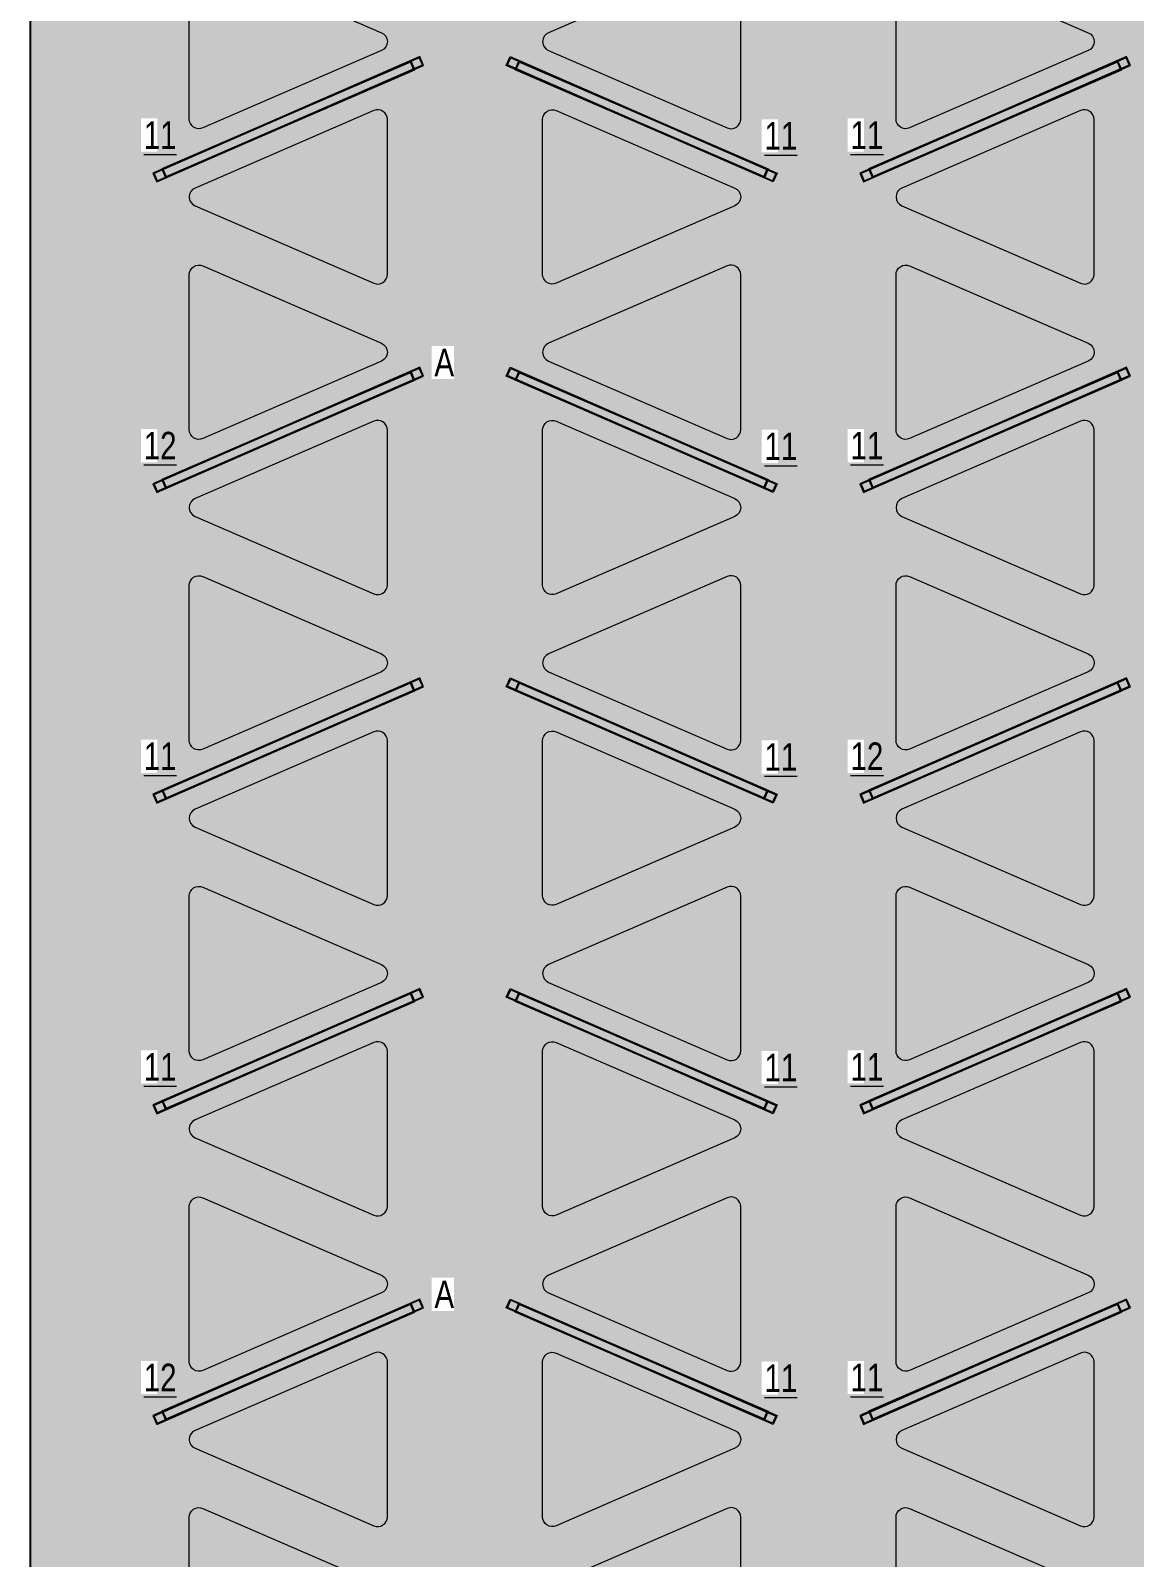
# Model space of a CAD drawing. Header units: millimetres. Extents: x -547274 to 397870, y -45599 to 141350.
# Drawn here: x 57962 to 63650, y 86401 to 94267 of the extents above; entities that cross this region are included whole.
import ezdxf

# ---------------------------------------------------------------- set-up
doc = ezdxf.new("R2010")
doc.units = ezdxf.units.MM
for name, color, linetype, lineweight in [('_ЭОМ_ОБЩ_Освещение_текст тип светильника', 172, 'Continuous', 50), ('_ЭОМ_светильник А', 1, 'Continuous', 35), ('_ЭОМ_светильник Р', 4, 'Continuous', 35), ('АР_Потолки_Штриховка', 252, 'Continuous', 0)]:
    doc.layers.add(name, color=color, linetype=linetype, lineweight=lineweight)
doc.layers.add('RAL 9010', color=7, linetype='Continuous')
for name, color, linetype, lineweight, true_color in [('АР_Потолок_RAL 095 85 40', 7, 'Continuous', 5, 0xddc87a), ('АР_Потолок_RAL 100 70 20', 7, 'Continuous', 5, 0xb3ac85), ('АР_Потолок_Покраска', 7, 'Continuous', 5, 0x007399)]:
    doc.layers.add(name, color=color, linetype=linetype, lineweight=lineweight, true_color=true_color)
doc.styles.add('ГОСТ', font='cad.shx', dxfattribs={"width": 0.8})

# ---------------------------------------------------------------- blocks, each defined once
blk = doc.blocks.new('RVE-PLS5070-1500-P')
at = {"color": 0, "linetype": 'ByBlock', "lineweight": -2, "ltscale": 40}
for points in [[(750, -25), (-750, -25), (-750, 25), (750, 25)], [(745, -20), (-745, -20), (-745, 20), (745, 20)]]:
    blk.add_lwpolyline(points, close=True, dxfattribs=at)

msp = doc.modelspace()

# ---------------------------------------------------------------- hatches: boundary and pattern name
at = {"layer": 'RAL 9010', "ltscale": 100, "true_color": 0xe1be89}
h = msp.add_hatch(color=31, dxfattribs=at)
h.dxf.hatch_style = 1
h.paths.add_polyline_path([(59770.4, 94163.8, 0.656611), (59770.4, 94255.5), (58849.6, 94654.4, 0.539691), (58779.8, 94608.5), (58779.8, 93810.8, 0.539691), (58849.6, 93764.9)])
h = msp.add_hatch(color=31, dxfattribs=at)
h.dxf.hatch_style = 1
h.paths.add_polyline_path([(62451.2, 93455.5, 0.656611), (62451.2, 93363.8), (63372, 92964.9, 0.539691), (63441.9, 93010.8), (63441.9, 93808.5, 0.539691), (63372, 93854.4)])
h = msp.add_hatch(color=31, dxfattribs=at)
h.dxf.hatch_style = 1
h.paths.add_polyline_path([(60630.5, 92655.5, 0.656611), (60630.5, 92563.8), (61551.2, 92164.9, 0.539691), (61621.1, 92210.8), (61621.1, 93008.5, 0.539691), (61551.2, 93054.4)])
h = msp.add_hatch(color=31, dxfattribs=at)
h.dxf.hatch_style = 1
h.paths.add_polyline_path([(59730.6, 91364.9, 0.539691), (59800.5, 91410.8), (59800.5, 92208.5, 0.539691), (59730.6, 92254.4), (58809.9, 91855.5, 0.656611), (58809.9, 91763.8)])
h = msp.add_hatch(color=31, dxfattribs=at)
h.dxf.hatch_style = 1
h.paths.add_polyline_path([(62491, 91454.4, 0.539691), (62421.1, 91408.5), (62421.1, 90610.8, 0.539691), (62491, 90564.9), (63411.7, 90963.8, 0.656611), (63411.7, 91055.5)])
h = msp.add_hatch(color=31, dxfattribs=at)
h.dxf.hatch_style = 1
h.paths.add_polyline_path([(61591, 90163.8, 0.656611), (61591, 90255.5), (60670.2, 90654.4, 0.539691), (60600.4, 90608.5), (60600.4, 89810.8, 0.539691), (60670.2, 89764.9)])
h = msp.add_hatch(color=31, dxfattribs=at)
h.dxf.hatch_style = 1
h.paths.add_polyline_path([(59770.4, 89363.8, 0.656611), (59770.4, 89455.5), (58849.6, 89854.4, 0.539691), (58779.8, 89808.5), (58779.8, 89010.8, 0.539691), (58849.6, 88964.9)])
h = msp.add_hatch(color=31, dxfattribs=at)
h.dxf.hatch_style = 1
h.paths.add_polyline_path([(62451.2, 88655.5, 0.656611), (62451.2, 88563.8), (63372, 88164.9, 0.539691), (63441.9, 88210.8), (63441.9, 89008.5, 0.539691), (63372, 89054.4)])
h = msp.add_hatch(color=31, dxfattribs=at)
h.dxf.hatch_style = 1
h.paths.add_polyline_path([(60630.5, 87855.5, 0.656611), (60630.5, 87763.8), (61551.2, 87364.9, 0.539691), (61621.1, 87410.8), (61621.1, 88208.5, 0.539691), (61551.2, 88254.4)])
h = msp.add_hatch(color=31, dxfattribs=at)
h.dxf.hatch_style = 1
h.paths.add_polyline_path([(59730.6, 86564.9, 0.539691), (59800.5, 86610.8), (59800.5, 87408.5, 0.539691), (59730.6, 87454.4), (58809.9, 87055.5, 0.656611), (58809.9, 86963.8)])
h = msp.add_hatch(color=31, dxfattribs=at)
h.dxf.hatch_style = 1
h.paths.add_polyline_path([(62491, 86654.4, 0.539691), (62421.1, 86608.5), (62421.1, 85810.8, 0.539691), (62491, 85764.9), (63411.7, 86163.8, 0.656611), (63411.7, 86255.5)])
at = {"layer": 'АР_Потолки_Штриховка', "ltscale": 100, "true_color": 0xf8f6b0}
h = msp.add_hatch(color=51, dxfattribs=at)
h.dxf.hatch_style = 1
h.paths.add_polyline_path([(58660.3, 93515.1), (59935.8, 94067.6), (59919.9, 94104.3), (58644.4, 93551.8)])
h = msp.add_hatch(color=51, dxfattribs=at)
h.dxf.hatch_style = 1
h.paths.add_polyline_path([(61740.5, 93515.1), (60465, 94067.6), (60480.9, 94104.3), (61756.4, 93551.8)])
h = msp.add_hatch(color=51, dxfattribs=at)
h.dxf.hatch_style = 1
h.paths.add_polyline_path([(62301.7, 93515.1), (63577.2, 94067.6), (63561.3, 94104.3), (62285.8, 93551.8)])
h = msp.add_hatch(color=51, dxfattribs=at)
h.dxf.hatch_style = 1
h.paths.add_polyline_path([(58660.3, 91915.1), (59935.8, 92467.6), (59919.9, 92504.3), (58644.4, 91951.8)])
h = msp.add_hatch(color=51, dxfattribs=at)
h.dxf.hatch_style = 1
h.paths.add_polyline_path([(61740.5, 91915.1), (60465, 92467.6), (60480.9, 92504.3), (61756.4, 91951.8)])
h = msp.add_hatch(color=51, dxfattribs=at)
h.dxf.hatch_style = 1
h.paths.add_polyline_path([(62301.7, 91915.1), (63577.2, 92467.6), (63561.3, 92504.3), (62285.8, 91951.8)])
h = msp.add_hatch(color=51, dxfattribs=at)
h.dxf.hatch_style = 1
h.paths.add_polyline_path([(58660.3, 90315.1), (59935.8, 90867.6), (59919.9, 90904.3), (58644.4, 90351.8)])
h = msp.add_hatch(color=51, dxfattribs=at)
h.dxf.hatch_style = 1
h.paths.add_polyline_path([(61740.5, 90315.1), (60465, 90867.6), (60480.9, 90904.3), (61756.4, 90351.8)])
h = msp.add_hatch(color=51, dxfattribs=at)
h.dxf.hatch_style = 1
h.paths.add_polyline_path([(62301.7, 90315.1), (63577.2, 90867.6), (63561.3, 90904.3), (62285.8, 90351.8)])
h = msp.add_hatch(color=51, dxfattribs=at)
h.dxf.hatch_style = 1
h.paths.add_polyline_path([(58660.3, 88715.1), (59935.8, 89267.6), (59919.9, 89304.3), (58644.4, 88751.8)])
h = msp.add_hatch(color=51, dxfattribs=at)
h.dxf.hatch_style = 1
h.paths.add_polyline_path([(61740.5, 88715.1), (60465, 89267.6), (60480.9, 89304.3), (61756.4, 88751.8)])
h = msp.add_hatch(color=51, dxfattribs=at)
h.dxf.hatch_style = 1
h.paths.add_polyline_path([(62301.7, 88715.1), (63577.2, 89267.6), (63561.3, 89304.3), (62285.8, 88751.8)])
h = msp.add_hatch(color=51, dxfattribs=at)
h.dxf.hatch_style = 1
h.paths.add_polyline_path([(58660.3, 87115.1), (59935.8, 87667.6), (59919.9, 87704.3), (58644.4, 87151.8)])
h = msp.add_hatch(color=51, dxfattribs=at)
h.dxf.hatch_style = 1
h.paths.add_polyline_path([(61740.5, 87115.1), (60465, 87667.6), (60480.9, 87704.3), (61756.4, 87151.8)])
h = msp.add_hatch(color=51, dxfattribs=at)
h.dxf.hatch_style = 1
h.paths.add_polyline_path([(62301.7, 87115.1), (63577.2, 87667.6), (63561.3, 87704.3), (62285.8, 87151.8)])
at = {"layer": 'АР_Потолок_RAL 095 85 40', "transparency": 33554687}
h = msp.add_hatch(color=256, dxfattribs=at)
h.dxf.hatch_style = 1
h.paths.add_polyline_path([(62421.1, 93810.8, 0.539691), (62491, 93764.9), (63411.7, 94163.8, 0.656611), (63411.7, 94255.5), (62491, 94654.4, 0.539691), (62421.1, 94608.5)])
h = msp.add_hatch(color=256, dxfattribs=at)
h.dxf.hatch_style = 1
h.paths.add_polyline_path([(60670.2, 93854.4, 0.539691), (60600.4, 93808.5), (60600.4, 93010.8, 0.539691), (60670.2, 92964.9), (61591, 93363.8, 0.656611), (61591, 93455.5)])
h = msp.add_hatch(color=256, dxfattribs=at)
h.dxf.hatch_style = 1
h.paths.add_polyline_path([(59770.4, 92563.8, 0.656611), (59770.4, 92655.5), (58849.6, 93054.4, 0.539691), (58779.8, 93008.5), (58779.8, 92210.8, 0.539691), (58849.6, 92164.9)])
h = msp.add_hatch(color=256, dxfattribs=at)
h.dxf.hatch_style = 1
h.paths.add_polyline_path([(63372, 91364.9, 0.539691), (63441.9, 91410.8), (63441.9, 92208.5, 0.539691), (63372, 92254.4), (62451.2, 91855.5, 0.656611), (62451.2, 91763.8)])
h = msp.add_hatch(color=256, dxfattribs=at)
h.dxf.hatch_style = 1
h.paths.add_polyline_path([(61621.1, 91408.5, 0.539691), (61551.2, 91454.4), (60630.5, 91055.5, 0.656611), (60630.5, 90963.8), (61551.2, 90564.9, 0.539691), (61621.1, 90610.8)])
h = msp.add_hatch(color=256, dxfattribs=at)
h.dxf.hatch_style = 1
h.paths.add_polyline_path([(59730.6, 89764.9, 0.539691), (59800.5, 89810.8), (59800.5, 90608.5, 0.539691), (59730.6, 90654.4), (58809.9, 90255.5, 0.656611), (58809.9, 90163.8)])
h = msp.add_hatch(color=256, dxfattribs=at)
h.dxf.hatch_style = 1
h.paths.add_polyline_path([(62421.1, 89010.8, 0.539691), (62491, 88964.9), (63411.7, 89363.8, 0.656611), (63411.7, 89455.5), (62491, 89854.4, 0.539691), (62421.1, 89808.5)])
h = msp.add_hatch(color=256, dxfattribs=at)
h.dxf.hatch_style = 1
h.paths.add_polyline_path([(60670.2, 89054.4, 0.539691), (60600.4, 89008.5), (60600.4, 88210.8, 0.539691), (60670.2, 88164.9), (61591, 88563.8, 0.656611), (61591, 88655.5)])
h = msp.add_hatch(color=256, dxfattribs=at)
h.dxf.hatch_style = 1
h.paths.add_polyline_path([(59770.4, 87763.8, 0.656611), (59770.4, 87855.5), (58849.6, 88254.4, 0.539691), (58779.8, 88208.5), (58779.8, 87410.8, 0.539691), (58849.6, 87364.9)])
h = msp.add_hatch(color=256, dxfattribs=at)
h.dxf.hatch_style = 1
h.paths.add_polyline_path([(63372, 86564.9, 0.539691), (63441.9, 86610.8), (63441.9, 87408.5, 0.539691), (63372, 87454.4), (62451.2, 87055.5, 0.656611), (62451.2, 86963.8)])
h = msp.add_hatch(color=256, dxfattribs=at)
h.dxf.hatch_style = 1
h.paths.add_polyline_path([(61621.1, 86608.5, 0.539691), (61551.2, 86654.4), (60630.5, 86255.5, 0.656611), (60630.5, 86163.8), (61551.2, 85764.9, 0.539691), (61621.1, 85810.8)])
at = {"layer": 'АР_Потолок_RAL 100 70 20', "transparency": 33554687}
h = msp.add_hatch(color=256, dxfattribs=at)
h.dxf.hatch_style = 1
h.paths.add_polyline_path([(61621.1, 94608.5, 0.539691), (61551.2, 94654.4), (60630.5, 94255.5, 0.656611), (60630.5, 94163.8), (61551.2, 93764.9, 0.539691), (61621.1, 93810.8)])
h = msp.add_hatch(color=256, dxfattribs=at)
h.dxf.hatch_style = 1
h.paths.add_polyline_path([(58809.9, 93455.5, 0.656611), (58809.9, 93363.8), (59730.6, 92964.9, 0.539691), (59800.5, 93010.8), (59800.5, 93808.5, 0.539691), (59730.6, 93854.4)])
h = msp.add_hatch(color=256, dxfattribs=at)
h.dxf.hatch_style = 1
h.paths.add_polyline_path([(62491, 93054.4, 0.539691), (62421.1, 93008.5), (62421.1, 92210.8, 0.539691), (62491, 92164.9), (63411.7, 92563.8, 0.656611), (63411.7, 92655.5)])
h = msp.add_hatch(color=256, dxfattribs=at)
h.dxf.hatch_style = 1
h.paths.add_polyline_path([(61591, 91763.8, 0.656611), (61591, 91855.5), (60670.2, 92254.4, 0.539691), (60600.4, 92208.5), (60600.4, 91410.8, 0.539691), (60670.2, 91364.9)])
h = msp.add_hatch(color=256, dxfattribs=at)
h.dxf.hatch_style = 1
h.paths.add_polyline_path([(58849.6, 91454.4, 0.539691), (58779.8, 91408.5), (58779.8, 90610.8, 0.539691), (58849.6, 90564.9), (59770.4, 90963.8, 0.656611), (59770.4, 91055.5)])
h = msp.add_hatch(color=256, dxfattribs=at)
h.dxf.hatch_style = 1
h.paths.add_polyline_path([(63372, 89764.9, 0.539691), (63441.9, 89810.8), (63441.9, 90608.5, 0.539691), (63372, 90654.4), (62451.2, 90255.5, 0.656611), (62451.2, 90163.8)])
h = msp.add_hatch(color=256, dxfattribs=at)
h.dxf.hatch_style = 1
h.paths.add_polyline_path([(61621.1, 89808.5, 0.539691), (61551.2, 89854.4), (60630.5, 89455.5, 0.656611), (60630.5, 89363.8), (61551.2, 88964.9, 0.539691), (61621.1, 89010.8)])
h = msp.add_hatch(color=256, dxfattribs=at)
h.dxf.hatch_style = 1
h.paths.add_polyline_path([(58809.9, 88655.5, 0.656611), (58809.9, 88563.8), (59730.6, 88164.9, 0.539691), (59800.5, 88210.8), (59800.5, 89008.5, 0.539691), (59730.6, 89054.4)])
h = msp.add_hatch(color=256, dxfattribs=at)
h.dxf.hatch_style = 1
h.paths.add_polyline_path([(62491, 88254.4, 0.539691), (62421.1, 88208.5), (62421.1, 87410.8, 0.539691), (62491, 87364.9), (63411.7, 87763.8, 0.656611), (63411.7, 87855.5)])
h = msp.add_hatch(color=256, dxfattribs=at)
h.dxf.hatch_style = 1
h.paths.add_polyline_path([(61591, 86963.8, 0.656611), (61591, 87055.5), (60670.2, 87454.4, 0.539691), (60600.4, 87408.5), (60600.4, 86610.8, 0.539691), (60670.2, 86564.9)])
h = msp.add_hatch(color=256, dxfattribs=at)
h.dxf.hatch_style = 1
h.paths.add_polyline_path([(58849.6, 86654.4, 0.539691), (58779.8, 86608.5), (58779.8, 85810.8, 0.539691), (58849.6, 85764.9), (59770.4, 86163.8, 0.656611), (59770.4, 86255.5)])
at = {"layer": 'АР_Потолок_Покраска'}
h = msp.add_hatch(dxfattribs=at)
h.set_pattern_fill('CROSS', color=256, scale=25)
h.set_pattern_definition([(0, (-169992.07, 59504.36), (158.75, 158.75), [79.375, -238.125]), (90, (-169952.39, 59464.68), (-158.75, 158.75), [79.375, -238.125])])
h.paths.add_polyline_path([(57962.3, 105550.7), (60782.3, 105550.7), (60782.3, 106400.7), (66722.4, 106400.7), (66722.4, 105550.7), (69442.4, 105550.7), (69442.4, 100800.7), (69442.4, 100400.7), (69442.4, 94800.7), (69442.4, 94400.7), (69442.4, 91935.7), (69322.3, 91935.7), (69322.3, 83288.1), (67172.3, 83288.1), (67172.3, 82685.7), (57962.3, 82685.7)])

# ---------------------------------------------------------------- linework, layer by layer
msp.add_lwpolyline([(57962.3, 106700.7), (63442.4, 106700.7), (63442.4, 106400.7), (63842.4, 106400.7), (63842.4, 106700.7), (69442.4, 106700.7), (69442.4, 105550.7), (69442.4, 105550.7), (69442.4, 100800.7), (69442.4, 100800.7), (69442.4, 100400.7), (69442.4, 100400.7), (69442.4, 94800.7), (69442.4, 94800.7), (69442.4, 94400.7), (69442.4, 94400.7), (69442.4, 91935.7), (69322.3, 91935.7), (69322.3, 83288.1), (67172.3, 83288.1), (67172.3, 82685.7), (57962.3, 82685.7)], close=True)
at = {"layer": 'АР_Потолки_Штриховка', "color": 18, "ltscale": 100, "true_color": 0x000000}
for points in [[(58849.6, 93764.9, -0.539691), (58779.8, 93810.8), (58779.8, 94608.5, -0.539691), (58849.6, 94654.4), (59770.4, 94255.5, -0.656611), (59770.4, 94163.8), (58849.6, 93764.9)], [(61551.2, 93764.9, 0.539691), (61621.1, 93810.8), (61621.1, 94608.5, 0.539691), (61551.2, 94654.4), (60630.5, 94255.5, 0.656611), (60630.5, 94163.8), (61551.2, 93764.9)], [(62491, 93764.9, -0.539691), (62421.1, 93810.8), (62421.1, 94608.5, -0.539691), (62491, 94654.4), (63411.7, 94255.5, -0.656611), (63411.7, 94163.8), (62491, 93764.9)], [(59730.6, 92964.9, 0.539691), (59800.5, 93010.8), (59800.5, 93808.5, 0.539691), (59730.6, 93854.4), (58809.9, 93455.5, 0.656611), (58809.9, 93363.8), (59730.6, 92964.9)], [(60670.2, 92964.9, -0.539691), (60600.4, 93010.8), (60600.4, 93808.5, -0.539691), (60670.2, 93854.4), (61591, 93455.5, -0.656611), (61591, 93363.8), (60670.2, 92964.9)], [(63372, 92964.9, 0.539691), (63441.9, 93010.8), (63441.9, 93808.5, 0.539691), (63372, 93854.4), (62451.2, 93455.5, 0.656611), (62451.2, 93363.8), (63372, 92964.9)], [(58849.6, 92164.9, -0.539691), (58779.8, 92210.8), (58779.8, 93008.5, -0.539691), (58849.6, 93054.4), (59770.4, 92655.5, -0.656611), (59770.4, 92563.8), (58849.6, 92164.9)], [(61551.2, 92164.9, 0.539691), (61621.1, 92210.8), (61621.1, 93008.5, 0.539691), (61551.2, 93054.4), (60630.5, 92655.5, 0.656611), (60630.5, 92563.8), (61551.2, 92164.9)], [(62491, 92164.9, -0.539691), (62421.1, 92210.8), (62421.1, 93008.5, -0.539691), (62491, 93054.4), (63411.7, 92655.5, -0.656611), (63411.7, 92563.8), (62491, 92164.9)], [(59730.6, 91364.9, 0.539691), (59800.5, 91410.8), (59800.5, 92208.5, 0.539691), (59730.6, 92254.4), (58809.9, 91855.5, 0.656611), (58809.9, 91763.8), (59730.6, 91364.9)], [(60670.2, 91364.9, -0.539691), (60600.4, 91410.8), (60600.4, 92208.5, -0.539691), (60670.2, 92254.4), (61591, 91855.5, -0.656611), (61591, 91763.8), (60670.2, 91364.9)], [(63372, 91364.9, 0.539691), (63441.9, 91410.8), (63441.9, 92208.5, 0.539691), (63372, 92254.4), (62451.2, 91855.5, 0.656611), (62451.2, 91763.8), (63372, 91364.9)], [(58849.6, 90564.9, -0.539691), (58779.8, 90610.8), (58779.8, 91408.5, -0.539691), (58849.6, 91454.4), (59770.4, 91055.5, -0.656611), (59770.4, 90963.8), (58849.6, 90564.9)], [(61551.2, 90564.9, 0.539691), (61621.1, 90610.8), (61621.1, 91408.5, 0.539691), (61551.2, 91454.4), (60630.5, 91055.5, 0.656611), (60630.5, 90963.8), (61551.2, 90564.9)], [(62491, 90564.9, -0.539691), (62421.1, 90610.8), (62421.1, 91408.5, -0.539691), (62491, 91454.4), (63411.7, 91055.5, -0.656611), (63411.7, 90963.8), (62491, 90564.9)], [(59730.6, 89764.9, 0.539691), (59800.5, 89810.8), (59800.5, 90608.5, 0.539691), (59730.6, 90654.4), (58809.9, 90255.5, 0.656611), (58809.9, 90163.8), (59730.6, 89764.9)], [(60670.2, 89764.9, -0.539691), (60600.4, 89810.8), (60600.4, 90608.5, -0.539691), (60670.2, 90654.4), (61591, 90255.5, -0.656611), (61591, 90163.8), (60670.2, 89764.9)], [(63372, 89764.9, 0.539691), (63441.9, 89810.8), (63441.9, 90608.5, 0.539691), (63372, 90654.4), (62451.2, 90255.5, 0.656611), (62451.2, 90163.8), (63372, 89764.9)], [(58849.6, 88964.9, -0.539691), (58779.8, 89010.8), (58779.8, 89808.5, -0.539691), (58849.6, 89854.4), (59770.4, 89455.5, -0.656611), (59770.4, 89363.8), (58849.6, 88964.9)], [(61551.2, 88964.9, 0.539691), (61621.1, 89010.8), (61621.1, 89808.5, 0.539691), (61551.2, 89854.4), (60630.5, 89455.5, 0.656611), (60630.5, 89363.8), (61551.2, 88964.9)], [(62491, 88964.9, -0.539691), (62421.1, 89010.8), (62421.1, 89808.5, -0.539691), (62491, 89854.4), (63411.7, 89455.5, -0.656611), (63411.7, 89363.8), (62491, 88964.9)], [(59730.6, 88164.9, 0.539691), (59800.5, 88210.8), (59800.5, 89008.5, 0.539691), (59730.6, 89054.4), (58809.9, 88655.5, 0.656611), (58809.9, 88563.8), (59730.6, 88164.9)], [(60670.2, 88164.9, -0.539691), (60600.4, 88210.8), (60600.4, 89008.5, -0.539691), (60670.2, 89054.4), (61591, 88655.5, -0.656611), (61591, 88563.8), (60670.2, 88164.9)], [(63372, 88164.9, 0.539691), (63441.9, 88210.8), (63441.9, 89008.5, 0.539691), (63372, 89054.4), (62451.2, 88655.5, 0.656611), (62451.2, 88563.8), (63372, 88164.9)], [(58849.6, 87364.9, -0.539691), (58779.8, 87410.8), (58779.8, 88208.5, -0.539691), (58849.6, 88254.4), (59770.4, 87855.5, -0.656611), (59770.4, 87763.8), (58849.6, 87364.9)], [(61551.2, 87364.9, 0.539691), (61621.1, 87410.8), (61621.1, 88208.5, 0.539691), (61551.2, 88254.4), (60630.5, 87855.5, 0.656611), (60630.5, 87763.8), (61551.2, 87364.9)], [(62491, 87364.9, -0.539691), (62421.1, 87410.8), (62421.1, 88208.5, -0.539691), (62491, 88254.4), (63411.7, 87855.5, -0.656611), (63411.7, 87763.8), (62491, 87364.9)], [(59730.6, 86564.9, 0.539691), (59800.5, 86610.8), (59800.5, 87408.5, 0.539691), (59730.6, 87454.4), (58809.9, 87055.5, 0.656611), (58809.9, 86963.8), (59730.6, 86564.9)], [(60670.2, 86564.9, -0.539691), (60600.4, 86610.8), (60600.4, 87408.5, -0.539691), (60670.2, 87454.4), (61591, 87055.5, -0.656611), (61591, 86963.8), (60670.2, 86564.9)], [(63372, 86564.9, 0.539691), (63441.9, 86610.8), (63441.9, 87408.5, 0.539691), (63372, 87454.4), (62451.2, 87055.5, 0.656611), (62451.2, 86963.8), (63372, 86564.9)], [(58849.6, 85764.9, -0.539691), (58779.8, 85810.8), (58779.8, 86608.5, -0.539691), (58849.6, 86654.4), (59770.4, 86255.5, -0.656611), (59770.4, 86163.8), (58849.6, 85764.9)], [(61551.2, 85764.9, 0.539691), (61621.1, 85810.8), (61621.1, 86608.5, 0.539691), (61551.2, 86654.4), (60630.5, 86255.5, 0.656611), (60630.5, 86163.8), (61551.2, 85764.9)], [(62491, 85764.9, -0.539691), (62421.1, 85810.8), (62421.1, 86608.5, -0.539691), (62491, 86654.4), (63411.7, 86255.5, -0.656611), (63411.7, 86163.8), (62491, 85764.9)]]:
    msp.add_lwpolyline(points, format="xyb", dxfattribs=at)
at = {"layer": 'АР_Потолки_Штриховка', "color": 18, "lineweight": 18, "ltscale": 100, "true_color": 0x000000}
for points in [[(58849.6, 93764.9, -0.539691), (58779.8, 93810.8), (58779.8, 94608.5, -0.539691), (58849.6, 94654.4), (59770.4, 94255.5, -0.656611), (59770.4, 94163.8), (58849.6, 93764.9)], [(61551.2, 93764.9, 0.539691), (61621.1, 93810.8), (61621.1, 94608.5, 0.539691), (61551.2, 94654.4), (60630.5, 94255.5, 0.656611), (60630.5, 94163.8), (61551.2, 93764.9)], [(62491, 93764.9, -0.539691), (62421.1, 93810.8), (62421.1, 94608.5, -0.539691), (62491, 94654.4), (63411.7, 94255.5, -0.656611), (63411.7, 94163.8), (62491, 93764.9)], [(59730.6, 92964.9, 0.539691), (59800.5, 93010.8), (59800.5, 93808.5, 0.539691), (59730.6, 93854.4), (58809.9, 93455.5, 0.656611), (58809.9, 93363.8), (59730.6, 92964.9)], [(60670.2, 92964.9, -0.539691), (60600.4, 93010.8), (60600.4, 93808.5, -0.539691), (60670.2, 93854.4), (61591, 93455.5, -0.656611), (61591, 93363.8), (60670.2, 92964.9)], [(63372, 92964.9, 0.539691), (63441.9, 93010.8), (63441.9, 93808.5, 0.539691), (63372, 93854.4), (62451.2, 93455.5, 0.656611), (62451.2, 93363.8), (63372, 92964.9)], [(58849.6, 92164.9, -0.539691), (58779.8, 92210.8), (58779.8, 93008.5, -0.539691), (58849.6, 93054.4), (59770.4, 92655.5, -0.656611), (59770.4, 92563.8), (58849.6, 92164.9)], [(61551.2, 92164.9, 0.539691), (61621.1, 92210.8), (61621.1, 93008.5, 0.539691), (61551.2, 93054.4), (60630.5, 92655.5, 0.656611), (60630.5, 92563.8), (61551.2, 92164.9)], [(62491, 92164.9, -0.539691), (62421.1, 92210.8), (62421.1, 93008.5, -0.539691), (62491, 93054.4), (63411.7, 92655.5, -0.656611), (63411.7, 92563.8), (62491, 92164.9)], [(59730.6, 91364.9, 0.539691), (59800.5, 91410.8), (59800.5, 92208.5, 0.539691), (59730.6, 92254.4), (58809.9, 91855.5, 0.656611), (58809.9, 91763.8), (59730.6, 91364.9)], [(60670.2, 91364.9, -0.539691), (60600.4, 91410.8), (60600.4, 92208.5, -0.539691), (60670.2, 92254.4), (61591, 91855.5, -0.656611), (61591, 91763.8), (60670.2, 91364.9)], [(63372, 91364.9, 0.539691), (63441.9, 91410.8), (63441.9, 92208.5, 0.539691), (63372, 92254.4), (62451.2, 91855.5, 0.656611), (62451.2, 91763.8), (63372, 91364.9)], [(58849.6, 90564.9, -0.539691), (58779.8, 90610.8), (58779.8, 91408.5, -0.539691), (58849.6, 91454.4), (59770.4, 91055.5, -0.656611), (59770.4, 90963.8), (58849.6, 90564.9)], [(61551.2, 90564.9, 0.539691), (61621.1, 90610.8), (61621.1, 91408.5, 0.539691), (61551.2, 91454.4), (60630.5, 91055.5, 0.656611), (60630.5, 90963.8), (61551.2, 90564.9)], [(62491, 90564.9, -0.539691), (62421.1, 90610.8), (62421.1, 91408.5, -0.539691), (62491, 91454.4), (63411.7, 91055.5, -0.656611), (63411.7, 90963.8), (62491, 90564.9)], [(59730.6, 89764.9, 0.539691), (59800.5, 89810.8), (59800.5, 90608.5, 0.539691), (59730.6, 90654.4), (58809.9, 90255.5, 0.656611), (58809.9, 90163.8), (59730.6, 89764.9)], [(60670.2, 89764.9, -0.539691), (60600.4, 89810.8), (60600.4, 90608.5, -0.539691), (60670.2, 90654.4), (61591, 90255.5, -0.656611), (61591, 90163.8), (60670.2, 89764.9)], [(63372, 89764.9, 0.539691), (63441.9, 89810.8), (63441.9, 90608.5, 0.539691), (63372, 90654.4), (62451.2, 90255.5, 0.656611), (62451.2, 90163.8), (63372, 89764.9)], [(58849.6, 88964.9, -0.539691), (58779.8, 89010.8), (58779.8, 89808.5, -0.539691), (58849.6, 89854.4), (59770.4, 89455.5, -0.656611), (59770.4, 89363.8), (58849.6, 88964.9)], [(61551.2, 88964.9, 0.539691), (61621.1, 89010.8), (61621.1, 89808.5, 0.539691), (61551.2, 89854.4), (60630.5, 89455.5, 0.656611), (60630.5, 89363.8), (61551.2, 88964.9)], [(62491, 88964.9, -0.539691), (62421.1, 89010.8), (62421.1, 89808.5, -0.539691), (62491, 89854.4), (63411.7, 89455.5, -0.656611), (63411.7, 89363.8), (62491, 88964.9)], [(59730.6, 88164.9, 0.539691), (59800.5, 88210.8), (59800.5, 89008.5, 0.539691), (59730.6, 89054.4), (58809.9, 88655.5, 0.656611), (58809.9, 88563.8), (59730.6, 88164.9)], [(60670.2, 88164.9, -0.539691), (60600.4, 88210.8), (60600.4, 89008.5, -0.539691), (60670.2, 89054.4), (61591, 88655.5, -0.656611), (61591, 88563.8), (60670.2, 88164.9)], [(63372, 88164.9, 0.539691), (63441.9, 88210.8), (63441.9, 89008.5, 0.539691), (63372, 89054.4), (62451.2, 88655.5, 0.656611), (62451.2, 88563.8), (63372, 88164.9)], [(58849.6, 87364.9, -0.539691), (58779.8, 87410.8), (58779.8, 88208.5, -0.539691), (58849.6, 88254.4), (59770.4, 87855.5, -0.656611), (59770.4, 87763.8), (58849.6, 87364.9)], [(61551.2, 87364.9, 0.539691), (61621.1, 87410.8), (61621.1, 88208.5, 0.539691), (61551.2, 88254.4), (60630.5, 87855.5, 0.656611), (60630.5, 87763.8), (61551.2, 87364.9)], [(62491, 87364.9, -0.539691), (62421.1, 87410.8), (62421.1, 88208.5, -0.539691), (62491, 88254.4), (63411.7, 87855.5, -0.656611), (63411.7, 87763.8), (62491, 87364.9)], [(59730.6, 86564.9, 0.539691), (59800.5, 86610.8), (59800.5, 87408.5, 0.539691), (59730.6, 87454.4), (58809.9, 87055.5, 0.656611), (58809.9, 86963.8), (59730.6, 86564.9)], [(60670.2, 86564.9, -0.539691), (60600.4, 86610.8), (60600.4, 87408.5, -0.539691), (60670.2, 87454.4), (61591, 87055.5, -0.656611), (61591, 86963.8), (60670.2, 86564.9)], [(63372, 86564.9, 0.539691), (63441.9, 86610.8), (63441.9, 87408.5, 0.539691), (63372, 87454.4), (62451.2, 87055.5, 0.656611), (62451.2, 86963.8), (63372, 86564.9)], [(58849.6, 85764.9, -0.539691), (58779.8, 85810.8), (58779.8, 86608.5, -0.539691), (58849.6, 86654.4), (59770.4, 86255.5, -0.656611), (59770.4, 86163.8), (58849.6, 85764.9)], [(61551.2, 85764.9, 0.539691), (61621.1, 85810.8), (61621.1, 86608.5, 0.539691), (61551.2, 86654.4), (60630.5, 86255.5, 0.656611), (60630.5, 86163.8), (61551.2, 85764.9)], [(62491, 85764.9, -0.539691), (62421.1, 85810.8), (62421.1, 86608.5, -0.539691), (62491, 86654.4), (63411.7, 86255.5, -0.656611), (63411.7, 86163.8), (62491, 85764.9)]]:
    msp.add_lwpolyline(points, format="xyb", dxfattribs=at)
at = {"layer": 'АР_Потолки_Штриховка', "color": 18, "ltscale": 100, "true_color": 0x000000}
for points in [[(58657.7, 93508.5), (59942.4, 94065), (59922.5, 94110.8), (58637.9, 93554.4)], [(58660.3, 93515.1), (59935.8, 94067.6), (59919.9, 94104.3), (58644.4, 93551.8)], [(61743.1, 93508.5), (60458.5, 94065), (60478.3, 94110.8), (61763, 93554.4)], [(61740.5, 93515.1), (60465, 94067.6), (60480.9, 94104.3), (61756.4, 93551.8)], [(62299.1, 93508.5), (63583.8, 94065), (63563.9, 94110.8), (62279.2, 93554.4)], [(62301.7, 93515.1), (63577.2, 94067.6), (63561.3, 94104.3), (62285.8, 93551.8)], [(58657.7, 91908.5), (59942.4, 92465), (59922.5, 92510.8), (58637.9, 91954.4)], [(58660.3, 91915.1), (59935.8, 92467.6), (59919.9, 92504.3), (58644.4, 91951.8)], [(61743.1, 91908.5), (60458.5, 92465), (60478.3, 92510.8), (61763, 91954.4)], [(61740.5, 91915.1), (60465, 92467.6), (60480.9, 92504.3), (61756.4, 91951.8)], [(62299.1, 91908.5), (63583.8, 92465), (63563.9, 92510.8), (62279.2, 91954.4)], [(62301.7, 91915.1), (63577.2, 92467.6), (63561.3, 92504.3), (62285.8, 91951.8)], [(58657.7, 90308.5), (59942.4, 90865), (59922.5, 90910.8), (58637.9, 90354.4)], [(58660.3, 90315.1), (59935.8, 90867.6), (59919.9, 90904.3), (58644.4, 90351.8)], [(61743.1, 90308.5), (60458.5, 90865), (60478.3, 90910.8), (61763, 90354.4)], [(61740.5, 90315.1), (60465, 90867.6), (60480.9, 90904.3), (61756.4, 90351.8)], [(62299.1, 90308.5), (63583.8, 90865), (63563.9, 90910.8), (62279.2, 90354.4)], [(62301.7, 90315.1), (63577.2, 90867.6), (63561.3, 90904.3), (62285.8, 90351.8)], [(58657.7, 88708.5), (59942.4, 89265), (59922.5, 89310.8), (58637.9, 88754.4)], [(58660.3, 88715.1), (59935.8, 89267.6), (59919.9, 89304.3), (58644.4, 88751.8)], [(61743.1, 88708.5), (60458.5, 89265), (60478.3, 89310.8), (61763, 88754.4)], [(61740.5, 88715.1), (60465, 89267.6), (60480.9, 89304.3), (61756.4, 88751.8)], [(62299.1, 88708.5), (63583.8, 89265), (63563.9, 89310.8), (62279.2, 88754.4)], [(62301.7, 88715.1), (63577.2, 89267.6), (63561.3, 89304.3), (62285.8, 88751.8)], [(58657.7, 87108.5), (59942.4, 87665), (59922.5, 87710.8), (58637.9, 87154.4)], [(58660.3, 87115.1), (59935.8, 87667.6), (59919.9, 87704.3), (58644.4, 87151.8)], [(61743.1, 87108.5), (60458.5, 87665), (60478.3, 87710.8), (61763, 87154.4)], [(61740.5, 87115.1), (60465, 87667.6), (60480.9, 87704.3), (61756.4, 87151.8)], [(62299.1, 87108.5), (63583.8, 87665), (63563.9, 87710.8), (62279.2, 87154.4)], [(62301.7, 87115.1), (63577.2, 87667.6), (63561.3, 87704.3), (62285.8, 87151.8)]]:
    msp.add_lwpolyline(points, close=True, dxfattribs=at)
at = {"layer": 'АР_Потолки_Штриховка', "color": 18, "lineweight": 18, "ltscale": 100, "true_color": 0x000000}
for points in [[(58657.7, 93508.5), (59942.4, 94065), (59922.5, 94110.8), (58637.9, 93554.4)], [(58660.3, 93515.1), (59935.8, 94067.6), (59919.9, 94104.3), (58644.4, 93551.8)], [(61743.1, 93508.5), (60458.5, 94065), (60478.3, 94110.8), (61763, 93554.4)], [(61740.5, 93515.1), (60465, 94067.6), (60480.9, 94104.3), (61756.4, 93551.8)], [(62299.1, 93508.5), (63583.8, 94065), (63563.9, 94110.8), (62279.2, 93554.4)], [(62301.7, 93515.1), (63577.2, 94067.6), (63561.3, 94104.3), (62285.8, 93551.8)], [(58657.7, 91908.5), (59942.4, 92465), (59922.5, 92510.8), (58637.9, 91954.4)], [(58660.3, 91915.1), (59935.8, 92467.6), (59919.9, 92504.3), (58644.4, 91951.8)], [(61743.1, 91908.5), (60458.5, 92465), (60478.3, 92510.8), (61763, 91954.4)], [(61740.5, 91915.1), (60465, 92467.6), (60480.9, 92504.3), (61756.4, 91951.8)], [(62299.1, 91908.5), (63583.8, 92465), (63563.9, 92510.8), (62279.2, 91954.4)], [(62301.7, 91915.1), (63577.2, 92467.6), (63561.3, 92504.3), (62285.8, 91951.8)], [(58657.7, 90308.5), (59942.4, 90865), (59922.5, 90910.8), (58637.9, 90354.4)], [(58660.3, 90315.1), (59935.8, 90867.6), (59919.9, 90904.3), (58644.4, 90351.8)], [(61743.1, 90308.5), (60458.5, 90865), (60478.3, 90910.8), (61763, 90354.4)], [(61740.5, 90315.1), (60465, 90867.6), (60480.9, 90904.3), (61756.4, 90351.8)], [(62299.1, 90308.5), (63583.8, 90865), (63563.9, 90910.8), (62279.2, 90354.4)], [(62301.7, 90315.1), (63577.2, 90867.6), (63561.3, 90904.3), (62285.8, 90351.8)], [(58657.7, 88708.5), (59942.4, 89265), (59922.5, 89310.8), (58637.9, 88754.4)], [(58660.3, 88715.1), (59935.8, 89267.6), (59919.9, 89304.3), (58644.4, 88751.8)], [(61743.1, 88708.5), (60458.5, 89265), (60478.3, 89310.8), (61763, 88754.4)], [(61740.5, 88715.1), (60465, 89267.6), (60480.9, 89304.3), (61756.4, 88751.8)], [(62299.1, 88708.5), (63583.8, 89265), (63563.9, 89310.8), (62279.2, 88754.4)], [(62301.7, 88715.1), (63577.2, 89267.6), (63561.3, 89304.3), (62285.8, 88751.8)], [(58657.7, 87108.5), (59942.4, 87665), (59922.5, 87710.8), (58637.9, 87154.4)], [(58660.3, 87115.1), (59935.8, 87667.6), (59919.9, 87704.3), (58644.4, 87151.8)], [(61743.1, 87108.5), (60458.5, 87665), (60478.3, 87710.8), (61763, 87154.4)], [(61740.5, 87115.1), (60465, 87667.6), (60480.9, 87704.3), (61756.4, 87151.8)], [(62299.1, 87108.5), (63583.8, 87665), (63563.9, 87710.8), (62279.2, 87154.4)], [(62301.7, 87115.1), (63577.2, 87667.6), (63561.3, 87704.3), (62285.8, 87151.8)]]:
    msp.add_lwpolyline(points, close=True, dxfattribs=at)

# ---------------------------------------------------------------- block references
at = {"layer": '_ЭОМ_светильник А', "color": 18, "lineweight": 18, "ltscale": 100, "true_color": 0x000000, "xscale": -1, "rotation": 23.59026329333165}
for p in [(59290.1, 92209.7), (62931.5, 90609.7), (59290.1, 87409.7)]:
    msp.add_blockref('RVE-PLS5070-1500-P', p, dxfattribs=at)
at = {"layer": '_ЭОМ_светильник Р', "color": 18, "lineweight": 18, "ltscale": 100, "true_color": 0x000000, "xscale": -1, "rotation": 23.59026329333165}
for p in [(59290.1, 93809.7), (62931.5, 93809.7), (62931.5, 92209.7), (59290.1, 90609.7), (59290.1, 89009.7), (62931.5, 89009.7), (62931.5, 87409.7)]:
    msp.add_blockref('RVE-PLS5070-1500-P', p, dxfattribs=at)
at = {"layer": '_ЭОМ_светильник Р', "color": 18, "lineweight": 18, "ltscale": 100, "true_color": 0x000000, "rotation": 336.4097367066683}
for p in [(61110.7, 93809.7), (61110.7, 92209.7), (61110.7, 90609.7), (61110.7, 89009.7), (61110.7, 87409.7)]:
    msp.add_blockref('RVE-PLS5070-1500-P', p, dxfattribs=at)

# ---------------------------------------------------------------- next in the draw order: texts
at = {"layer": '_ЭОМ_ОБЩ_Освещение_текст тип светильника', "color": 18, "lineweight": 18, "ltscale": 40, "true_color": 0x000000, "char_height": 142.19, "width": 55.872, "attachment_point": 1, "style": 'ГОСТ', "bg_fill": 3, "box_fill_scale": 1.1, "bg_fill_color": 256, "bg_fill_transparency": 0}
for s, insert in [('{\\L11}', (58545.2, 93799.5)), ('{\\L11}', (61743.3, 93795.9)), ('{\\L11}', (62186.6, 93799.5)), ('{\\L12}', (58545.2, 92199.5)), ('{\\L11}', (61743.3, 92195.9)), ('{\\L11}', (62186.6, 92199.5)), ('{\\L11}', (58545.2, 90599.5)), ('{\\L11}', (61743.3, 90595.9)), ('{\\L12}', (62186.6, 90599.5)), ('{\\L11}', (58545.2, 88999.5)), ('{\\L11}', (61743.3, 88995.9)), ('{\\L11}', (62186.6, 88999.5)), ('{\\L12}', (58545.2, 87399.5)), ('{\\L11}', (61743.3, 87395.9)), ('{\\L11}', (62186.6, 87399.5))]:
    msp.add_mtext(s, dxfattribs=dict(at, insert=insert))
at = {"layer": '_ЭОМ_светильник А', "color": 18, "lineweight": 18, "ltscale": 100, "true_color": 0x000000, "char_height": 142.2, "width": 86.044, "attachment_point": 1, "style": 'ГОСТ', "bg_fill": 3, "box_fill_scale": 1.1, "bg_fill_color": 256, "bg_fill_transparency": 0}
for insert in [(60043.1, 92627.9), (60043.1, 87827.9)]:
    msp.add_mtext('А', dxfattribs=dict(at, insert=insert))

doc.saveas('drawing.dxf')
